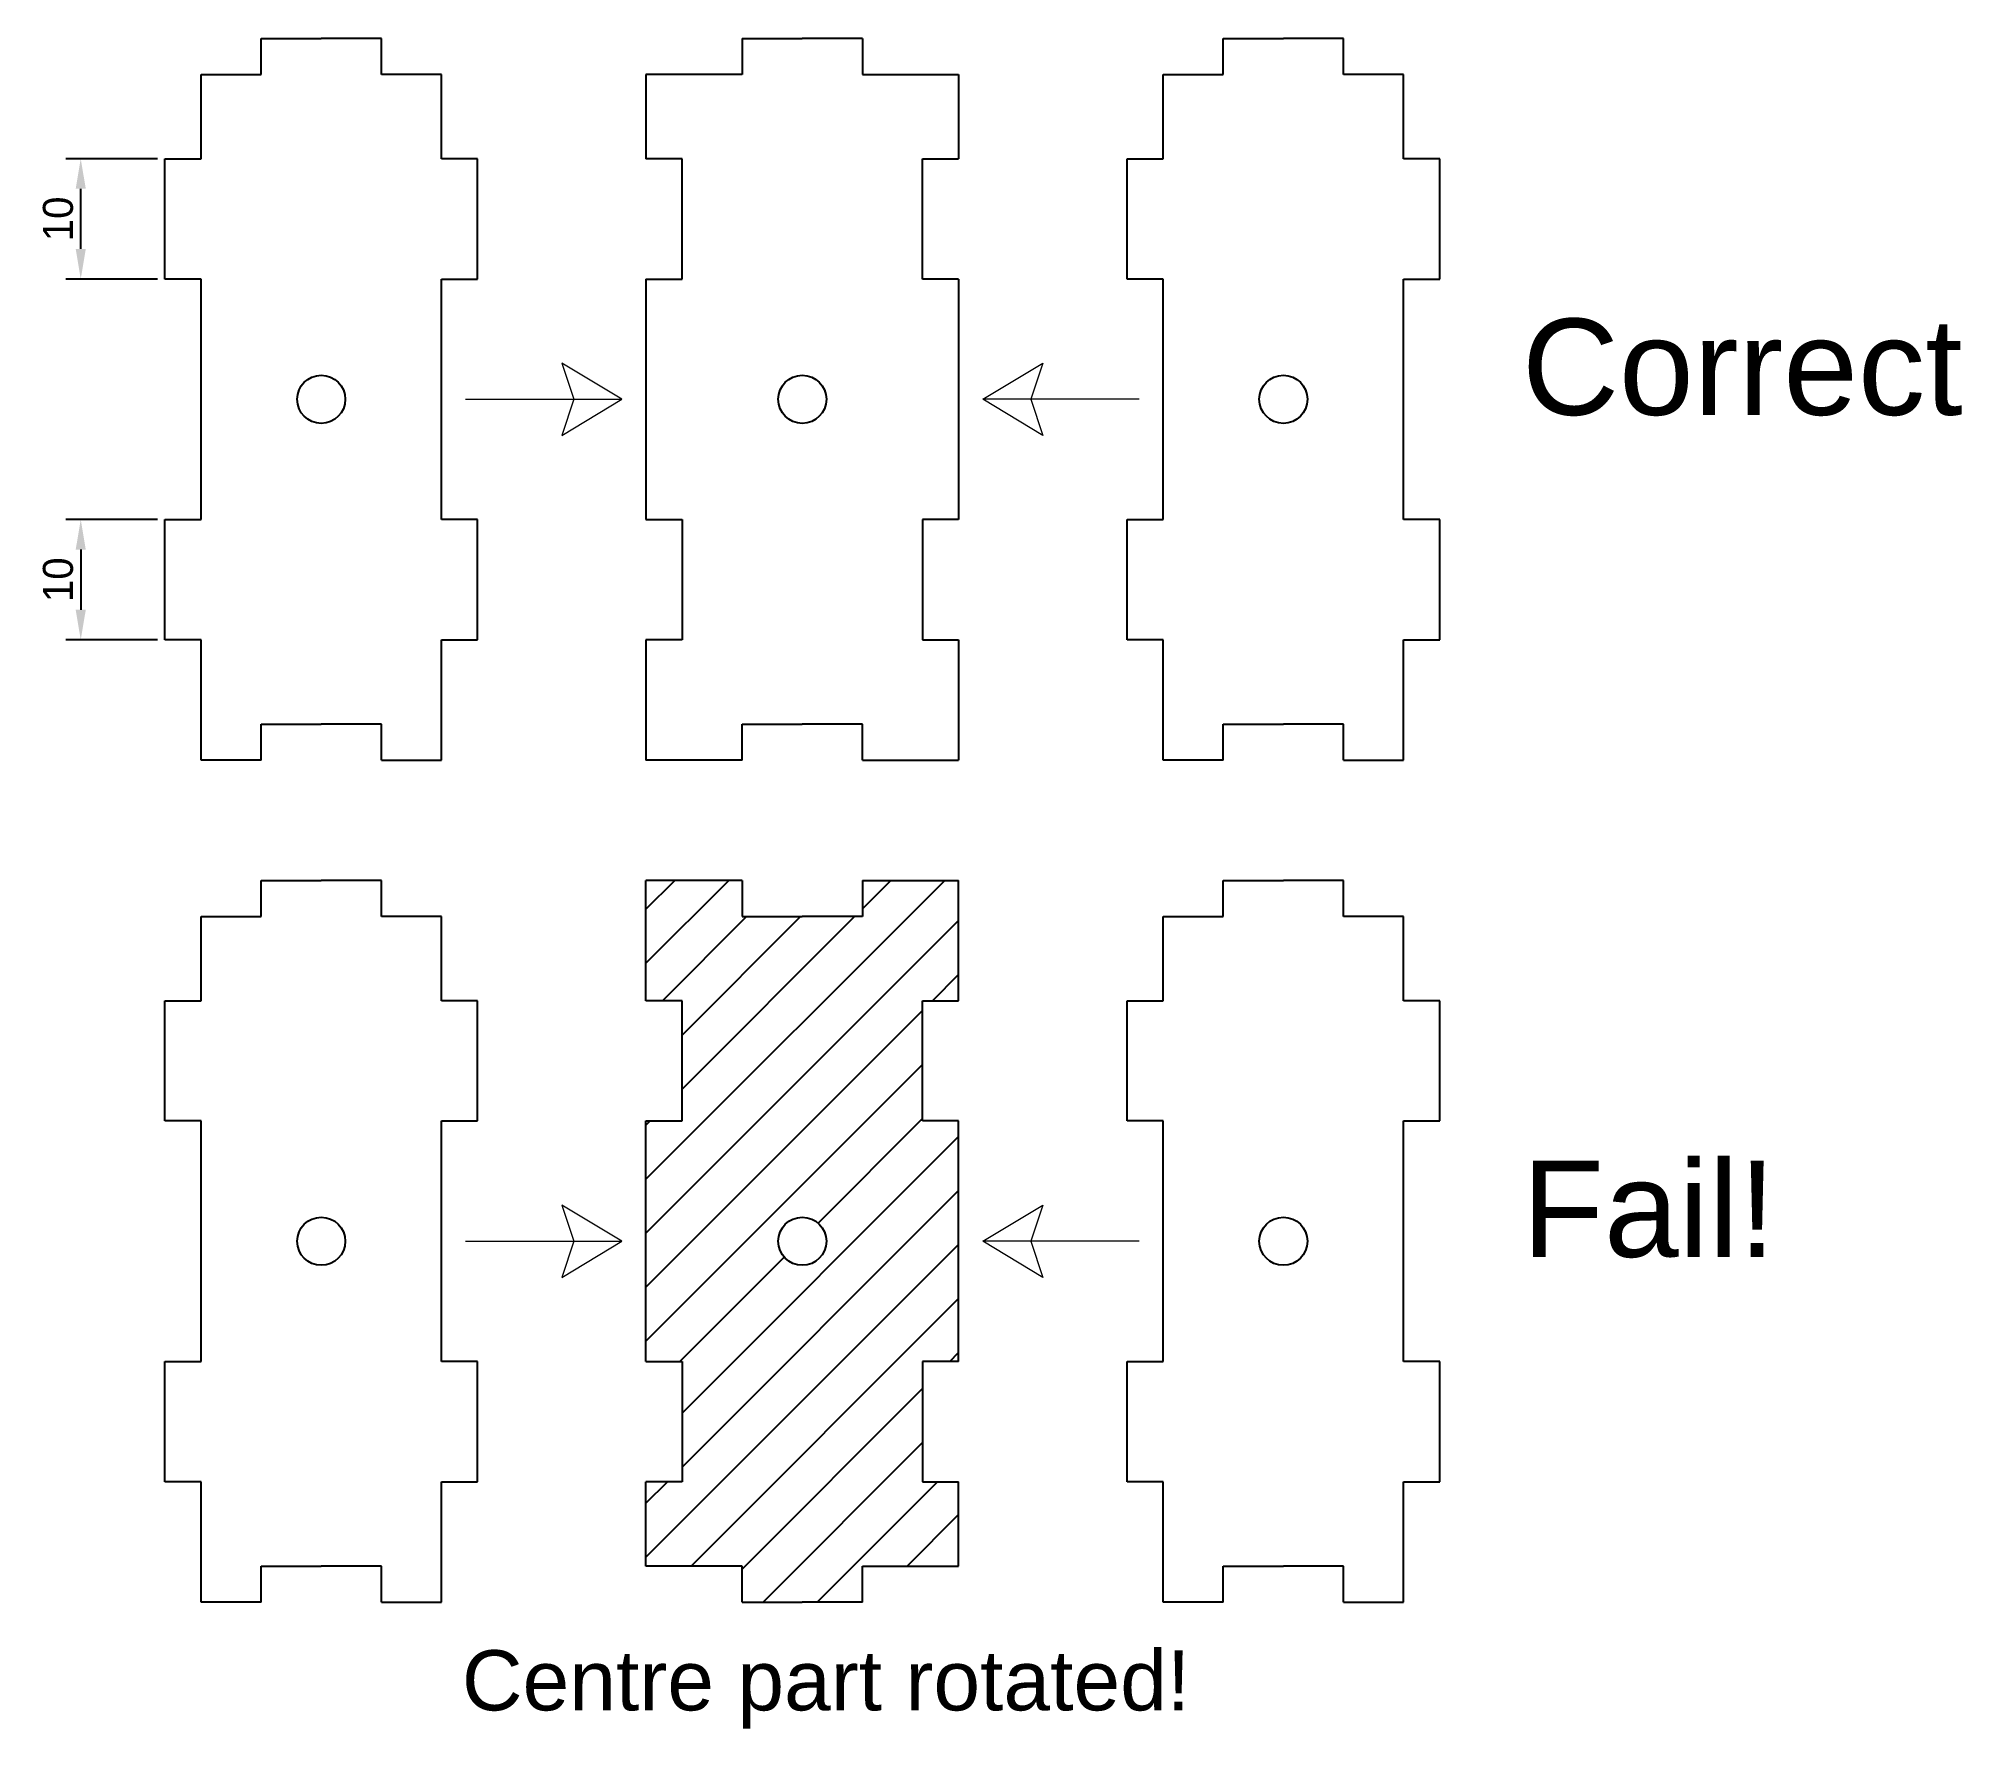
# Model space of a CAD drawing. Header units: millimetres. Extents: x -4 to 156, y -71 to 70.
import ezdxf

# ---------------------------------------------------------------- set-up
doc = ezdxf.new("R2010")
doc.units = ezdxf.units.MM
doc.layers.get('0').update_dxf_attribs({"lineweight": 25, "true_color": 0xffffff})
for name, color, linetype, lineweight, true_color in [('guides', 1, 'Continuous', 0, 0xff0000), ('hatch', 9, 'Continuous', 25, 0xc0c0c0), ('text', 5, 'Continuous', 50, 0x0000ff)]:
    doc.layers.add(name, color=color, linetype=linetype, lineweight=lineweight, true_color=true_color)
doc.styles.add('textstyle0', font='')
doc.styles.add('textstyle1', font='')
doc.styles.add('textstyle2', font='')
doc.styles.get('textstyle0').set_extended_font_data('Arial')
doc.styles.get('textstyle1').set_extended_font_data('Arial')
doc.styles.get('textstyle2').set_extended_font_data('Arial')
doc.dimstyles.new('QCADDimStyle', dxfattribs={"dimtxt": 2.5, "dimasz": 2.5, "dimexe": 1.25, "dimexo": 0.625, "dimtad": 1, "dimtoh": 1, "dimdec": 4, "dimzin": 0, "dimdsep": 46, "dimtxsty": 'Standard', "dimcen": 0.09, "dimadec": 0, "dimazin": 0, "dimtfac": 1, "dimtdec": 4, "dimtofl": 0, "dimtmove": 0, "dimatfit": 3, "dimfxl": 1, "dimtolj": 1, "dimtzin": 0, "dimarcsym": 0})

# ---------------------------------------------------------------- blocks, each defined once
blk = doc.blocks.new('*D1')
at = {"layer": 'Defpoints', "color": 0}
for p in [(0, 60), (7, 60), (7, 50)]:
    blk.add_point(p, dxfattribs=at)
at = {"layer": 'text', "color": 0, "lineweight": -2}
for p, q in [((6.38, 60), (-1.25, 60)), ((0, 52.5), (0, 57.5)), ((6.38, 50), (-1.25, 50))]:
    blk.add_line(p, q, dxfattribs=at)
at = {"layer": 'text', "color": 0}
for points in [[(0.42, 57.5), (-0.42, 57.5), (0, 60)], [(-0.42, 52.5), (0.42, 52.5), (0, 50)]]:
    blk.add_solid(points, dxfattribs=at)
at = {"layer": 'text', "color": 0, "insert": (-1.88, 55), "char_height": 2.5, "attachment_point": 5, "rotation": 90}
blk.add_mtext('\\A1;10', dxfattribs=at)
blk = doc.blocks.new('*D2')
at = {"layer": 'Defpoints', "color": 0}
for p in [(7, 30), (0, 20), (7, 20)]:
    blk.add_point(p, dxfattribs=at)
at = {"layer": 'text', "color": 0, "lineweight": -2}
for p, q in [((6.38, 30), (-1.25, 30)), ((0, 27.5), (0, 22.5)), ((6.38, 20), (-1.25, 20))]:
    blk.add_line(p, q, dxfattribs=at)
at = {"layer": 'text', "color": 0}
for points in [[(0.42, 27.5), (-0.42, 27.5), (0, 30)], [(-0.42, 22.5), (0.42, 22.5), (0, 20)]]:
    blk.add_solid(points, dxfattribs=at)
at = {"layer": 'text', "color": 0, "insert": (-1.88, 25), "char_height": 2.5, "attachment_point": 5, "rotation": 90}
blk.add_mtext('\\A1;10', dxfattribs=at)

msp = doc.modelspace()

# ---------------------------------------------------------------- hatches: boundary and pattern name
at = {"layer": 'hatch'}
h = msp.add_hatch(dxfattribs=at)
h.set_pattern_fill('ANSI31', color=256, style=0)
h.paths.add_polyline_path([(47, -40), (47, -20), (50, -20), (50, -10), (47, -10), (47, 0), (55, 0), (55, -3), (60, -3), (65, -3), (65, 0), (73, 0), (73, -10), (70, -10), (70, -20), (73, -20), (73, -40), (70, -40), (70, -50), (73, -50), (73, -57), (65, -57), (65, -60), (60, -60), (55, -60), (55, -57), (47, -57), (47, -50), (50, -50), (50, -40)], flags=0)
edge = h.paths.add_edge_path(flags=0)
edge.add_arc((60, -30), 2, 0, 360)

# ---------------------------------------------------------------- linework, layer by layer
for p, q in [((15, 67), (15, 70)), ((15, 70), (20, 70)), ((25, 70), (20, 70)), ((25, 67), (25, 70)), ((55, 70), (55, 67)), ((55, 70), (60, 70)), ((65, 70), (60, 70)), ((65, 70), (65, 67)), ((95, 67), (95, 70)), ((95, 70), (100, 70)), ((105, 70), (100, 70)), ((105, 67), (105, 70)), ((10, 67), (15, 67)), ((10, 60), (10, 67)), ((30, 67), (25, 67)), ((30, 60), (30, 67)), ((47, 67), (47, 60)), ((55, 67), (47, 67)), ((65, 67), (73, 67)), ((73, 67), (73, 60)), ((90, 67), (95, 67)), ((90, 60), (90, 67)), ((110, 67), (105, 67)), ((110, 60), (110, 67)), ((7, 50), (7, 60)), ((7, 60), (10, 60)), ((33, 60), (30, 60)), ((33, 50), (33, 60)), ((50, 60), (47, 60)), ((50, 50), (50, 60)), ((70, 50), (70, 60)), ((70, 60), (73, 60)), ((87, 50), (87, 60)), ((87, 60), (90, 60)), ((113, 60), (110, 60)), ((113, 50), (113, 60)), ((10, 50), (7, 50)), ((10, 30), (10, 50)), ((30, 50), (33, 50)), ((30, 30), (30, 50)), ((47, 50), (50, 50)), ((47, 50), (47, 30)), ((73, 50), (70, 50)), ((73, 50), (73, 30)), ((90, 50), (87, 50)), ((90, 30), (90, 50)), ((110, 30), (110, 50)), ((110, 50), (113, 50)), ((7, 20), (7, 30)), ((7, 30), (10, 30)), ((33, 30), (30, 30)), ((33, 20), (33, 30)), ((47, 30), (50, 30)), ((50, 30), (50, 20)), ((70, 30), (70, 20)), ((73, 30), (70, 30)), ((87, 20), (87, 30)), ((87, 30), (90, 30)), ((113, 30), (110, 30)), ((113, 20), (113, 30)), ((10, 20), (7, 20)), ((10, 10), (10, 20)), ((30, 20), (33, 20)), ((30, 10), (30, 20)), ((50, 20), (47, 20)), ((47, 20), (47, 10)), ((70, 20), (73, 20)), ((73, 20), (73, 10)), ((90, 20), (87, 20)), ((90, 10), (90, 20)), ((110, 10), (110, 20)), ((110, 20), (113, 20)), ((15, 10), (15, 13)), ((15, 13), (20, 13)), ((25, 13), (20, 13)), ((25, 10), (25, 13)), ((55, 10), (55, 13)), ((55, 13), (60, 13)), ((65, 13), (60, 13)), ((65, 10), (65, 13)), ((95, 10), (95, 13)), ((95, 13), (100, 13)), ((105, 13), (100, 13)), ((105, 10), (105, 13)), ((15, 10), (10, 10)), ((25, 10), (30, 10)), ((55, 10), (47, 10)), ((65, 10), (73, 10)), ((95, 10), (90, 10)), ((105, 10), (110, 10)), ((15, -3), (15, 0)), ((15, 0), (20, 0)), ((25, 0), (20, 0)), ((25, -3), (25, 0)), ((47, -10), (47, 0)), ((55, 0), (47, 0)), ((55, 0), (55, -3)), ((65, 0), (73, 0)), ((73, -10), (73, 0)), ((95, -3), (95, 0)), ((95, 0), (100, 0)), ((105, 0), (100, 0)), ((105, -3), (105, 0)), ((65, 0), (65, -3)), ((10, -3), (15, -3)), ((10, -10), (10, -3)), ((30, -3), (25, -3)), ((30, -10), (30, -3)), ((55, -3), (60, -3)), ((65, -3), (60, -3)), ((90, -3), (95, -3)), ((90, -10), (90, -3)), ((110, -3), (105, -3)), ((110, -10), (110, -3)), ((7, -20), (7, -10)), ((7, -10), (10, -10)), ((33, -10), (30, -10)), ((33, -20), (33, -10)), ((50, -10), (47, -10)), ((50, -20), (50, -10)), ((70, -20), (70, -10)), ((70, -10), (73, -10)), ((87, -20), (87, -10)), ((87, -10), (90, -10)), ((113, -10), (110, -10)), ((113, -20), (113, -10)), ((10, -20), (7, -20)), ((10, -40), (10, -20)), ((30, -20), (33, -20)), ((30, -40), (30, -20)), ((47, -20), (50, -20)), ((47, -40), (47, -20)), ((73, -20), (70, -20)), ((73, -40), (73, -20)), ((90, -20), (87, -20)), ((90, -40), (90, -20)), ((110, -40), (110, -20)), ((110, -20), (113, -20)), ((7, -50), (7, -40)), ((7, -40), (10, -40)), ((33, -40), (30, -40)), ((33, -50), (33, -40)), ((47, -40), (50, -40)), ((50, -40), (50, -50)), ((70, -40), (70, -50)), ((73, -40), (70, -40)), ((87, -50), (87, -40)), ((87, -40), (90, -40)), ((113, -40), (110, -40)), ((113, -50), (113, -40)), ((10, -50), (7, -50)), ((10, -60), (10, -50)), ((30, -50), (33, -50)), ((30, -60), (30, -50)), ((50, -50), (47, -50)), ((47, -57), (47, -50)), ((70, -50), (73, -50)), ((73, -57), (73, -50)), ((90, -50), (87, -50)), ((90, -60), (90, -50)), ((110, -60), (110, -50)), ((110, -50), (113, -50)), ((15, -60), (15, -57)), ((15, -57), (20, -57)), ((25, -57), (20, -57)), ((25, -60), (25, -57)), ((55, -57), (47, -57)), ((55, -60), (55, -57)), ((65, -60), (65, -57)), ((65, -57), (73, -57)), ((95, -60), (95, -57)), ((95, -57), (100, -57)), ((105, -57), (100, -57)), ((105, -60), (105, -57)), ((15, -60), (10, -60)), ((25, -60), (30, -60)), ((55, -60), (60, -60)), ((65, -60), (60, -60)), ((95, -60), (90, -60)), ((105, -60), (110, -60))]:
    msp.add_line(p, q)
for centre in [(20, 40), (60, 40), (100, 40), (20, -30), (60, -30), (100, -30)]:
    msp.add_circle(centre, 2)
at = {"layer": 'guides'}
for p, q in [((45, 40), (40, 43)), ((40, 43), (41, 40)), ((75, 40), (80, 43)), ((80, 43), (79, 40)), ((32, 40), (45, 40)), ((41, 40), (40, 37)), ((40, 37), (45, 40)), ((88, 40), (75, 40)), ((80, 37), (75, 40)), ((79, 40), (80, 37)), ((45, -30), (40, -27)), ((40, -27), (41, -30)), ((75, -30), (80, -27)), ((80, -27), (79, -30)), ((32, -30), (45, -30)), ((41, -30), (40, -33)), ((40, -33), (45, -30)), ((88, -30), (75, -30)), ((80, -33), (75, -30)), ((79, -30), (80, -33))]:
    msp.add_line(p, q, dxfattribs=at)

# ---------------------------------------------------------------- texts
at = {"layer": 'text', "attachment_point": 1}
for s, insert, char_height, style in [('Correct', (119.84031, 46.70376), 8, 'textstyle0'), ('Fail!', (119.84031, -23.29624), 8, 'textstyle1'), ('Centre part rotated!', (31.69578, -64.00201), 5, 'textstyle2')]:
    msp.add_mtext(s, dxfattribs=dict(at, insert=insert, char_height=char_height, style=style))

# ---------------------------------------------------------------- dimensions: what is measured, and where the dimension line sits
at = {"layer": 'text'}
for p1, p2, distance, picture, middle in [((7, 50), (7, 60), 7, '*D1', (-1.875, 55)), ((7, 30), (7, 20), -7, '*D2', (-1.875, 25))]:
    dim = msp.add_aligned_dim(p1=p1, p2=p2, distance=distance, dimstyle='QCADDimStyle', override={"dimtxt": 2.5, "dimasz": 2.5, "dimexe": 1.25, "dimexo": 0.625, "dimgap": 0.625, "dimzin": 8, "dimclrd": 0, "dimclre": 0, "dimclrt": 0, "dimazin": 2, "dimtmove": 2}, dxfattribs=at)
    dim.commit()
    dim.dimension.update_dxf_attribs({"geometry": picture, "text_midpoint": middle})

doc.saveas('drawing.dxf')
